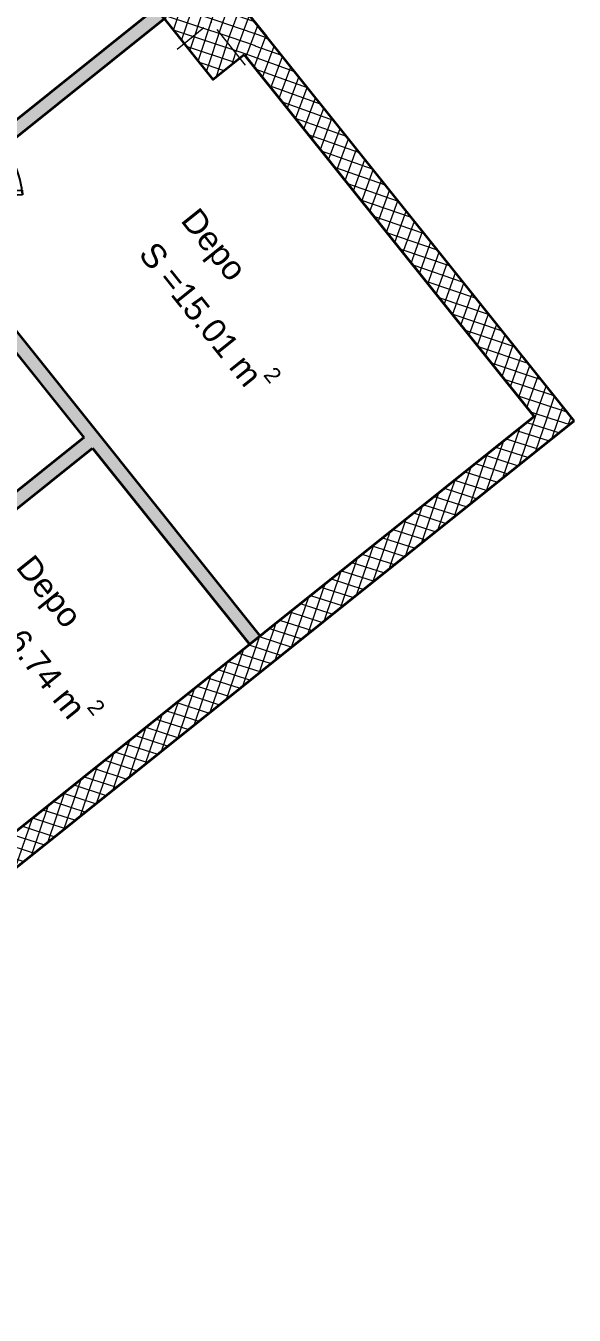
# Model space of a CAD drawing. Header units: metres. Extents: x 7511783 to 7512372, y 4692307 to 4692611.
# Drawn here: x 7512364.84 to 7512369.64, y 4692523.05 to 4692534.33 of the extents above; entities that cross this region are included whole.
import ezdxf

# ---------------------------------------------------------------- set-up
doc = ezdxf.new("R2010")
doc.units = ezdxf.units.M
for name, color, linetype, lineweight in [('A - Fill Zone_Pen_No__145', 144, 'Continuous', 0), ('A - Muret', 7, 'Continuous', 0), ('A - Muret_Pen_No__102', 254, 'Continuous', 0), ('A - Muret_Pen_No__7', 7, 'Continuous', 0), ('A - Shtyllat', 7, 'Continuous', 0), ('A - Shtyllat_Pen_No__1', 7, 'Continuous', 0), ('A - Shtyllat_Pen_No__7', 7, 'Continuous', 0), ('ARCHICAD Doors_Pen_No__42', 8, 'Continuous', 0), ('garazhat-netw-amiri - b1', 20, 'Continuous', 0)]:
    doc.layers.add(name, color=color, linetype=linetype, lineweight=lineweight)
doc.styles.add('GENERATED_STYLE_1', font='arial.ttf')
pattern_1 = [(44.99999999999998, (0, 0), (-68.94290863686237, 68.94290863686243), []), (135.0000000000001, (0, 0), (68.94290863686219, 68.94290863686261), [])]

# ---------------------------------------------------------------- blocks, each defined once
blk = doc.blocks.new('Wall_51', base_point=(75456.13369070938, -29146.91751099752))
at = {"layer": 'A - Muret_Pen_No__102', "linetype": 'Continuous', "lineweight": 13}
h = blk.add_hatch(dxfattribs=at)
h.set_pattern_fill('CONCRETE_BLOCK', color=254, style=0, pattern_type=2)
h.set_pattern_definition(pattern_1)
h.paths.add_polyline_path([(82069.45072467883, -59759.41431025938), (82958.32441756949, -63720.47511161403), (83257.00457082296, -63909.70114019907), (82313.38434370433, -59704.67471247646)])
at = {"layer": 'A - Muret_Pen_No__7', "color": 7, "linetype": 'Continuous', "lineweight": 35, "flags": 128}
for points in [[(82069.45072467883, -59759.41431025938), (82958.32441756949, -63720.47511161403)], [(83257.00457082296, -63909.70114019907), (82313.38427724456, -59704.67472739026)]]:
    blk.add_lwpolyline(points, dxfattribs=at)
blk = doc.blocks.new('Wall_52', base_point=(83257.00457082296, -63909.70114019907))
at = {"layer": 'A - Muret_Pen_No__102', "linetype": 'Continuous', "lineweight": 13}
h = blk.add_hatch(dxfattribs=at)
h.set_pattern_fill('CONCRETE_BLOCK', color=254, style=0, pattern_type=2)
h.set_pattern_definition(pattern_1)
h.paths.add_polyline_path([(82958.32441756949, -63720.47511161403), (63209.80767282041, -68149.39193870047), (63264.51523607764, -68393.3326743771), (83257.00457082296, -63909.70114019907)])
at = {"layer": 'A - Muret_Pen_No__7', "color": 7, "linetype": 'Continuous', "lineweight": 35, "flags": 128}
for points in [[(82958.32441756949, -63720.47511161403), (63209.80767282041, -68149.39193870047)], [(63264.51523607764, -68393.3326743771), (83257.00457082296, -63909.70114019907)]]:
    blk.add_lwpolyline(points, dxfattribs=at)
blk = doc.blocks.new('Door 22_2')
at = {"layer": 'ARCHICAD Doors_Pen_No__42', "color": 8, "linetype": 'Continuous', "lineweight": 25}
for p, q in [((-260.3921784050518, 393.9747868736185), (-237.4491209510099, 426.7408686451782)), ((349.0569425459581, -32.76608177155968), (-260.3921784050518, 393.9747868736185)), ((-237.4491209510099, 426.7408686451782), (371.9999999999999, 0)), ((-437, 0), (-437, 19)), ((-437, 19), (-387, 19)), ((-387, 0), (-437, 0)), ((-400, 0), (-437, 0)), ((-400, 0), (-437, 0)), ((-372.0000000000001, 0), (-400, 0)), ((-400, 0), (-400, -115)), ((-400, 0), (-400, -115)), ((-400, 0), (-400, -115)), ((-387, 19), (-387, 0)), ((-372.0000000000001, -40), (-372.0000000000001, 0)), ((371.9999999999999, 0), (349.0569425459581, -32.76608177155968)), ((400, 0), (372.0000000000001, 0)), ((372.0000000000001, 0), (372.0000000000001, -40)), ((387, 19), (437, 19)), ((387, 0), (387, 19)), ((437, 0), (387, 0)), ((400, -115), (400, 0)), ((400, 0), (400, -115)), ((400, 0), (400, -115)), ((400, 0), (437, 0)), ((400, 0), (437, 0)), ((437, 19), (437, 0)), ((-360, -40), (-372.0000000000001, -40)), ((-360, -115), (-360, -40)), ((372.0000000000001, -40), (360, -40)), ((360, -40), (360, -115)), ((-437, -138.9999999999999), (-437, -120)), ((-437, -120), (-387, -120)), ((-400, -120), (-437, -120)), ((-400, -120), (-437, -120)), ((-387, -138.9999999999999), (-437, -138.9999999999999)), ((-400, -120), (-400, -115)), ((-400, -115), (-375, -115)), ((-400, -115), (-360, -115)), ((-400, -115), (-400, -120)), ((-400, -115), (-400, -120)), ((-375, -120), (-400, -120)), ((-387, -120), (-387, -138.9999999999999)), ((-375, -115), (-375, -120)), ((360, -115), (400, -115)), ((375, -120), (375, -115)), ((375, -115), (400, -115)), ((400, -120), (375, -120)), ((387, -120), (437, -120)), ((387, -138.9999999999999), (387, -120)), ((437, -138.9999999999999), (387, -138.9999999999999)), ((400, -115), (400, -120)), ((400, -115), (400, -120)), ((400, -115), (400, -120)), ((400, -120), (437, -120)), ((400, -120), (437, -120)), ((437, -120), (437, -138.9999999999999))]:
    blk.add_line(p, q, dxfattribs=at)
blk.add_arc((371.9999999999999, 0), 744, 145, 180, dxfattribs=at)
blk = doc.blocks.new('Wall_67', base_point=(76481.04478121082, -60316.56197944703))
at = {"layer": 'A - Muret_Pen_No__102', "linetype": 'Continuous', "lineweight": 0}
for points in [[(81552.77836814358, -59055.46211245881), (79826.08316179363, -59442.93880958888), (79852.35816777733, -59560.02692335826), (81579.05337412728, -59172.55022622819)], [(76454.7766393055, -60199.47234831565), (76481.05164528922, -60316.56046208503), (79071.77079355328, -59735.19357901111), (79045.49578756958, -59618.10546524173)]]:
    blk.add_hatch(color=254, dxfattribs=at).paths.add_polyline_path(points)
at = {"layer": 'A - Muret_Pen_No__7', "color": 7, "linetype": 'Continuous', "lineweight": 35}
for p, q in [((79826.08317875642, -59442.93879673466), (79862.18534453615, -59434.83733847004)), ((79827.1779704138, -59447.81746778597), (79826.08317875642, -59442.93879673466)), ((79852.3581785336, -59560.02690196619), (79827.1779704138, -59447.81746778597)), ((79852.3581785336, -59560.02690196619), (79888.46034431331, -59551.92544370157)), ((79045.49581054623, -59618.10546191578), (79009.3936447665, -59626.20692018042)), ((79046.5906022036, -59622.9841329671), (79045.49581054623, -59618.10546191578)), ((79071.77081032337, -59735.19356714731), (79046.5906022036, -59622.9841329671)), ((79071.77081032337, -59735.19356714731), (79035.66864454366, -59743.29502541195))]:
    blk.add_line(p, q, dxfattribs=at)
at = {"layer": 'A - Muret_Pen_No__7', "color": 7, "linetype": 'Continuous', "lineweight": 35, "flags": 128}
for points in [[(81552.7783743501, -59055.46206893427), (79826.08320539519, -59442.93879075682)], [(81579.05337412728, -59172.5501741658), (81552.7783743501, -59055.46206893427)], [(79852.35820517236, -59560.02689598835), (81579.05337412728, -59172.5501741658)], [(79045.49584574952, -59618.10545401603), (76454.76978143364, -60199.4738742155)], [(76481.04478121082, -60316.56197944703), (78808.32257254375, -59794.3123168723)], [(78925.41067878397, -59768.03731686878), (79071.7708455267, -59735.19355924756)]]:
    blk.add_lwpolyline(points, dxfattribs=at)
at = {"layer": 'ARCHICAD Doors_Pen_No__42', "color": 8, "linetype": 'Continuous', "lineweight": 25, "zscale": 1000, "rotation": 192.6478581666995}
blk.add_blockref('Door 22_2', (79462.06449442849, -59647.61023455675), dxfattribs=at)
blk = doc.blocks.new('Wall_68', base_point=(78808.32257254375, -59794.3123168723))
at = {"layer": 'A - Muret_Pen_No__102', "linetype": 'Continuous', "lineweight": 0}
blk.add_hatch(color=254, dxfattribs=at).paths.add_polyline_path([(78808.32257254375, -59794.31231687229), (79845.39199156147, -64418.59937994904), (79962.48354468626, -64392.33974958558), (78925.41067878397, -59768.03731686877)])
at = {"layer": 'A - Muret_Pen_No__7', "color": 7, "linetype": 'Continuous', "lineweight": 35, "flags": 128}
for points in [[(78808.32257254375, -59794.31231687229), (79337.90308006862, -62155.70900343581)], [(79962.48354468626, -64392.33974958558), (78925.41067878397, -59768.03731686877)], [(79364.16271043208, -62272.80055656058), (79845.39199156147, -64418.59937994904)], [(79845.39199156147, -64418.59937994904), (79962.48354468626, -64392.33974958558)]]:
    blk.add_lwpolyline(points, dxfattribs=at)
blk = doc.blocks.new('Wall_69', base_point=(76451.34327758304, -62926.04632519987))
at = {"layer": 'A - Muret_Pen_No__102', "linetype": 'Continuous', "lineweight": 0}
blk.add_hatch(color=254, dxfattribs=at).paths.add_polyline_path([(76568.43483070785, -62899.78669483639), (79364.16271043207, -62272.8005565606), (79337.9030800686, -62155.70900343582), (76542.17520034435, -62782.69514171161)])
at = {"layer": 'A - Muret_Pen_No__7', "color": 7, "linetype": 'Continuous', "lineweight": 35, "flags": 128}
for points in [[(79337.9030800686, -62155.70900343582), (76542.17520034435, -62782.69514171161)], [(76568.43483070785, -62899.78669483639), (79364.16271043207, -62272.8005565606)]]:
    blk.add_lwpolyline(points, dxfattribs=at)
blk = doc.blocks.new('Column_160', base_point=(81933.08883970448, -59380.06671201399))
at = {"layer": 'A - Shtyllat', "linetype": 'Continuous', "lineweight": 0}
h = blk.add_hatch(dxfattribs=at)
h.set_pattern_fill('CONCRETE_BLOCK', color=18, style=0, pattern_type=2)
h.set_pattern_definition(pattern_1)
h.paths.add_polyline_path([(81552.78524403508, -59055.46052735179), (81727.9519092162, -59836.047895562), (82069.45072467883, -59759.41431025938), (81894.28459658063, -58978.82682152579)])
h = blk.add_hatch(dxfattribs=at)
h.set_pattern_fill('CONCRETE_BLOCK', color=18, style=0, pattern_type=2)
h.set_pattern_definition(pattern_1)
h.paths.add_polyline_path([(82138.21814914639, -58924.08723865669), (81894.28459658063, -58978.82682152579), (82069.45072467883, -59759.41431025938), (82313.38427724456, -59704.67472739026)])
h = blk.add_hatch(dxfattribs=at)
h.set_pattern_fill('CONCRETE_BLOCK', color=18, style=0, pattern_type=2)
h.set_pattern_definition(pattern_1)
h.paths.add_polyline_path([(82138.22577019273, -58924.08552846596), (82313.38427724456, -59704.67472739026)])
at = {"layer": 'A - Shtyllat_Pen_No__1', "color": 7, "linetype": 'Continuous', "lineweight": 13}
for p, q in [((81915.57217318635, -59302.00797519296), (81827.9888405958, -58911.71429108786)), ((82011.14757652549, -59362.55004549587), (82303.86783960431, -59296.86254605296)), ((81855.03010288345, -59397.58337853209), (81562.30983980461, -59463.270877975)), ((81950.60550622258, -59458.125448835), (82038.18883881313, -59848.41913294011))]:
    blk.add_line(p, q, dxfattribs=at)
blk.add_point((81933.08883970448, -59380.06671201399), dxfattribs=at)
at = {"layer": 'A - Shtyllat_Pen_No__7', "color": 7, "linetype": 'Continuous', "lineweight": 35, "flags": 128}
for points in [[(81894.28459658063, -58978.82682152579), (81552.78524403508, -59055.46052735179)], [(82313.38427724456, -59704.67472739026), (82138.22577019273, -58924.08552846596)], [(81552.78524403508, -59055.46052735179), (81727.9519092162, -59836.047895562), (82069.45072467883, -59759.41431025938)]]:
    blk.add_lwpolyline(points, dxfattribs=at)

msp = doc.modelspace()

# ---------------------------------------------------------------- linework, layer by layer
at = {"layer": 'garazhat-netw-amiri - b1', "color": 20, "linetype": 'Continuous', "lineweight": 0}
for p, q in [((7512369.637206263, 4692530.872004502), (7512347.364809096, 4692558.679288377)), ((7512353.643703461, 4692518.065348045), (7512369.637206263, 4692530.872004502))]:
    msp.add_line(p, q, dxfattribs=at)
at = {"layer": 'garazhat-netw-amiri - b1'}
msp.add_lwpolyline([(7512353.643703461, 4692518.065348045), (7512369.637206263, 4692530.872004502), (7512347.364809095, 4692558.679288377, 0.0021919497620864), (7512332.664126408, 4692546.836135735), (7512341.813328766, 4692535.413276073), (7512340.499410883, 4692534.422684073), (7512340.923609468, 4692533.891426172), (7512340.950405107, 4692533.913020399)], format="xyb", close=True, dxfattribs=at)

# ---------------------------------------------------------------- block references
at = {"layer": 'A - Muret', "color": 7, "lineweight": 35, "xscale": 0.001, "yscale": 0.001, "zscale": 0.001, "rotation": 26.04535599708318}
for name, p in [('Wall_51', (7512347.364809094, 4692558.679288378)), ('Wall_67', (7512361.971682702, 4692531.125043289)), ('Wall_68', (7512363.833307168, 4692532.61612376)), ('Wall_52', (7512369.637206263, 4692530.872004503)), ('Wall_69', (7512363.090776406, 4692528.767519161))]:
    msp.add_blockref(name, p, dxfattribs=at)
at = {"layer": 'A - Shtyllat', "color": 7, "lineweight": 35, "xscale": 0.001, "yscale": 0.001, "zscale": 0.001, "rotation": 26.04535599708318}
msp.add_blockref('Column_160', (7512366.458855252, 4692534.360331576), dxfattribs=at)

# ---------------------------------------------------------------- texts
at = {"layer": 'A - Fill Zone_Pen_No__145', "color": 144, "lineweight": 20, "char_height": 0.2099999964237213, "attachment_point": 7, "style": 'GENERATED_STYLE_1'}
for s, insert, rotation in [('{\\fArial|b0|i0|c0|p34;Depo ^MS =15.01 m{\\H0.66x;\\S2^  ;}}', (7512365.8143881, 4692532.326238683), 308.6931747414381), ('{\\fArial|b0|i0|c0|p34;Depo ^MS =6.74 m{\\H0.66x;\\S2^  ;}}', (7512364.371888345, 4692529.290916763), 308.6856934205797)]:
    msp.add_mtext(s, dxfattribs=dict(at, insert=insert, rotation=rotation))

doc.saveas('drawing.dxf')
